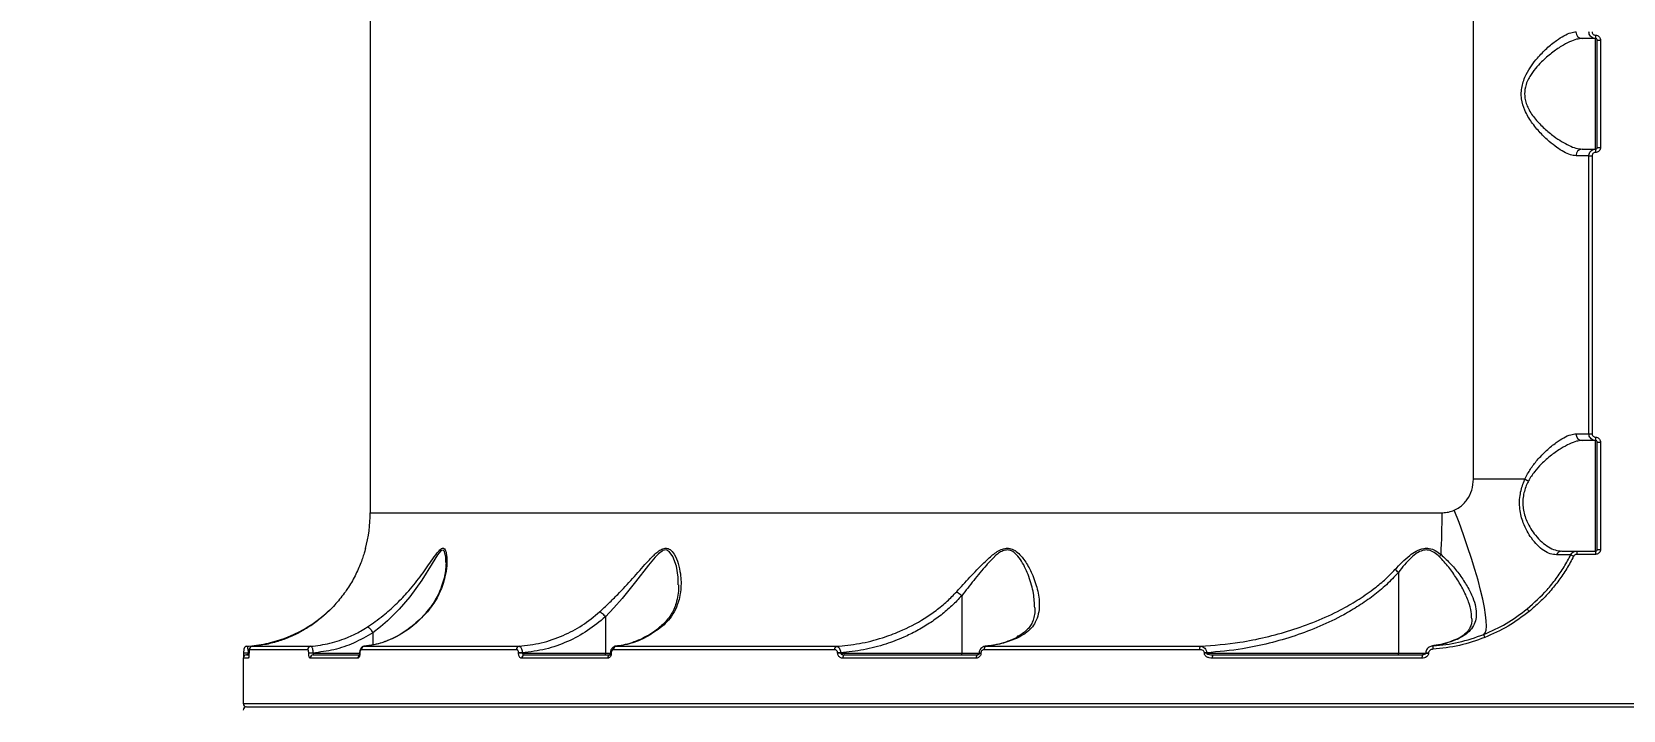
# Model space of a CAD drawing. Header units: millimetres. Extents: x -8422 to 28150, y -6982 to 5510.
# Drawn here: x 16867.3 to 17342.7, y -342.5 to -140 of the extents above; entities that cross this region are included whole.
import ezdxf

# ---------------------------------------------------------------- set-up
doc = ezdxf.new("R2010")
doc.units = ezdxf.units.MM
for name, color, linetype in [('DIKOM_ОБЪЕКТ', 7, 'Continuous'), ('DIKOM_РАЗМЕР_ЗОНА', 7, 'Continuous'), ('DIKOM_РАЗМЕР_ОБЪЕКТА', 7, 'Continuous')]:
    doc.layers.add(name, color=color, linetype=linetype)
doc.styles.add('style1', font='arial.ttf', dxfattribs={"width": 0.8})
doc.dimstyles.new('1-50', dxfattribs={"dimtxt": 300, "dimasz": 200, "dimexe": 100, "dimexo": 0, "dimgap": 100, "dimtad": 1, "dimdec": 0, "dimtxsty": 'style1', "dimcen": 0, "dimclrd": 7, "dimclre": 7, "dimadec": 1, "dimazin": 2, "dimtfac": 1, "dimtdec": 0, "dimtmove": 1, "dimatfit": 3, "dimfxl": 0, "dimlwd": 25, "dimlwe": 18, "dimarcsym": 0})

# ---------------------------------------------------------------- blocks, each defined once
blk = doc.blocks.new('*D15')
at = {"layer": 'Defpoints', "color": 0, "transparency": 16777216}
for p in [(19380.28, 3651.45), (27070.13, 3651.45), (15204.41, -3115.19)]:
    blk.add_point(p, dxfattribs=at)
at = {"layer": 'DIKOM_РАЗМЕР_ОБЪЕКТА', "color": 7, "lineweight": 18, "transparency": 16777216}
for p, q in [((19380.28, 3651.45), (27170.13, 3651.45)), ((15204.41, -3115.19), (27170.13, -3115.19))]:
    blk.add_line(p, q, dxfattribs=at)
at = {"layer": 'DIKOM_РАЗМЕР_ОБЪЕКТА', "color": 7, "lineweight": 25, "transparency": 16777216}
blk.add_line((27070.13, -2915.19), (27070.13, 3451.45), dxfattribs=at)
at = {"layer": 'DIKOM_РАЗМЕР_ОБЪЕКТА', "color": 7, "transparency": 16777216}
for points in [[(27036.8, 3451.45), (27103.47, 3451.45), (27070.13, 3651.45)], [(27036.8, -2915.19), (27103.47, -2915.19), (27070.13, -3115.19)]]:
    blk.add_solid(points, dxfattribs=at)
at = {"layer": 'DIKOM_РАЗМЕР_ОБЪЕКТА', "color": 0, "transparency": 16777216, "insert": (26816.96, -135.25), "char_height": 300, "attachment_point": 5, "rotation": 90, "style": 'style1'}
blk.add_mtext('6750', dxfattribs=at)
blk = doc.blocks.new('*D16')
at = {"layer": 'Defpoints', "color": 0, "transparency": 16777216}
for p in [(12490, 1387.95), (23986.61, 1004.03), (12490, -5796.5)]:
    blk.add_point(p, dxfattribs=at)
at = {"layer": 'DIKOM_РАЗМЕР_ОБЪЕКТА', "color": 7, "lineweight": 18, "transparency": 16777216}
for p, q in [((12490, 1387.95), (12490, -5896.5)), ((23986.61, 1004.03), (23986.61, -5896.5))]:
    blk.add_line(p, q, dxfattribs=at)
at = {"layer": 'DIKOM_РАЗМЕР_ОБЪЕКТА', "color": 7, "lineweight": 25, "transparency": 16777216}
blk.add_line((23786.61, -5796.5), (12690, -5796.5), dxfattribs=at)
at = {"layer": 'DIKOM_РАЗМЕР_ОБЪЕКТА', "color": 7, "transparency": 16777216}
for points in [[(12690, -5763.17), (12690, -5829.83), (12490, -5796.5)], [(23786.61, -5763.17), (23786.61, -5829.83), (23986.61, -5796.5)]]:
    blk.add_solid(points, dxfattribs=at)
at = {"layer": 'DIKOM_РАЗМЕР_ОБЪЕКТА', "color": 0, "transparency": 16777216, "insert": (18238.3, -5543.33), "char_height": 300, "attachment_point": 5, "style": 'style1'}
blk.add_mtext('11500', dxfattribs=at)
blk = doc.blocks.new('*D14')
at = {"layer": 'Defpoints', "color": 0, "transparency": 16777216}
for p in [(20684.73, 5148.63), (28049.7, 5148.63), (14575.76, -5055.5)]:
    blk.add_point(p, dxfattribs=at)
at = {"layer": 'DIKOM_РАЗМЕР_ЗОНА', "color": 7, "lineweight": 18, "transparency": 16777216}
for p, q in [((20684.73, 5148.63), (28149.7, 5148.63)), ((14575.76, -5055.5), (28149.7, -5055.5))]:
    blk.add_line(p, q, dxfattribs=at)
at = {"layer": 'DIKOM_РАЗМЕР_ЗОНА', "color": 7, "lineweight": 25, "transparency": 16777216}
blk.add_line((28049.7, -4855.5), (28049.7, 4948.63), dxfattribs=at)
at = {"layer": 'DIKOM_РАЗМЕР_ЗОНА', "color": 7, "transparency": 16777216}
for points in [[(28016.36, 4948.63), (28083.03, 4948.63), (28049.7, 5148.63)], [(28016.36, -4855.5), (28083.03, -4855.5), (28049.7, -5055.5)]]:
    blk.add_solid(points, dxfattribs=at)
at = {"layer": 'DIKOM_РАЗМЕР_ЗОНА', "color": 0, "transparency": 16777216, "insert": (27796.52, -63.59), "char_height": 300, "attachment_point": 5, "rotation": 90, "style": 'style1'}
blk.add_mtext('10200', dxfattribs=at)
blk = doc.blocks.new('*D13')
at = {"layer": 'Defpoints', "color": 0, "transparency": 16777216}
for p in [(10490, 1785.06), (25983.09, 460.53), (10490, -6882.5)]:
    blk.add_point(p, dxfattribs=at)
at = {"layer": 'DIKOM_РАЗМЕР_ЗОНА', "color": 7, "lineweight": 18, "transparency": 16777216}
for p, q in [((10490, 1785.06), (10490, -6982.5)), ((25983.09, 460.53), (25983.09, -6982.5))]:
    blk.add_line(p, q, dxfattribs=at)
at = {"layer": 'DIKOM_РАЗМЕР_ЗОНА', "color": 7, "lineweight": 25, "transparency": 16777216}
blk.add_line((25783.09, -6882.5), (10690, -6882.5), dxfattribs=at)
at = {"layer": 'DIKOM_РАЗМЕР_ЗОНА', "color": 7, "transparency": 16777216}
for points in [[(10690, -6849.17), (10690, -6915.83), (10490, -6882.5)], [(25783.09, -6849.17), (25783.09, -6915.83), (25983.09, -6882.5)]]:
    blk.add_solid(points, dxfattribs=at)
at = {"layer": 'DIKOM_РАЗМЕР_ЗОНА', "color": 0, "transparency": 16777216, "insert": (18236.55, -6629.33), "char_height": 300, "attachment_point": 5, "style": 'style1'}
blk.add_mtext('15500', dxfattribs=at)

msp = doc.modelspace()

# ---------------------------------------------------------------- linework, layer by layer
at = {"layer": 'DIKOM_ОБЪЕКТ', "color": 7, "linetype": 'Continuous', "lineweight": 15}
for p, q in [((16968.42, 86.5), (16968.42, -283.6)), ((17297.92, -273.55), (17297.92, 76.45)), ((17334.42, -142.05), (17330.37, -142.05)), ((17334.42, -175.05), (17334.42, -142.05)), ((17334.92, -142.55), (17335.89, -142.55)), ((17334.92, -174.55), (17334.92, -142.55)), ((17335.89, -142.55), (17335.89, -174.55)), ((17330.37, -175.05), (17334.42, -175.05)), ((17334.92, -174.55), (17335.89, -174.55)), ((17332.42, -177.05), (17328.57, -177.05)), ((17332.42, -177.05), (17333.38, -177.05)), ((17332.42, -260.05), (17332.42, -177.05)), ((17333.38, -177.05), (17333.38, -260.05)), ((17328.57, -260.05), (17332.42, -260.05)), ((17332.42, -260.05), (17333.38, -260.05)), ((17334.42, -262.05), (17330.37, -262.05)), ((17334.42, -295.05), (17334.42, -262.05)), ((17334.92, -262.55), (17335.89, -262.55)), ((17334.92, -294.55), (17334.92, -262.55)), ((17335.89, -262.55), (17335.89, -294.55)), ((17313.33, -273.55), (17297.92, -273.55)), ((16968.42, -283.6), (17288.58, -283.6)), ((17334.92, -294.55), (17335.89, -294.55)), ((16990.98, -298.42), (16990.98, -297.99)), ((17334.38, -296.05), (17328.76, -296.05)), ((17328.81, -295.05), (17334.42, -295.05)), ((17275.51, -301.43), (17275.51, -325.55)), ((17145.07, -308.39), (17145.07, -325.55)), ((17038.65, -314.66), (17038.65, -325.55)), ((16969.19, -319.43), (16969.19, -323.06)), ((17292.27, -321.65), (17292.25, -321.66)), ((16930.42, -327.05), (16930.42, -340.55)), ((16932.02, -327.05), (16930.42, -327.05)), ((16930.59, -325.51), (16930.59, -325.55)), ((16931.93, -325.51), (16930.59, -325.51)), ((16931.93, -325.55), (16930.59, -325.55)), ((16931.42, -326.05), (16932.03, -326.05)), ((16932.18, -325.48), (16931.93, -325.51)), ((16931.93, -325.51), (16931.93, -325.55)), ((16931.93, -325.55), (16932.18, -325.55)), ((16932.18, -325.44), (16932.18, -325.55)), ((16932.18, -325.44), (16932.19, -325.44)), ((16932.18, -325.55), (16932.19, -325.55)), ((16932.19, -325.44), (16932.19, -325.55)), ((16949.73, -324.49), (16932.3, -324.49)), ((16933.22, -323.49), (16950.61, -323.49)), ((16950.03, -325.55), (16950.03, -325.49)), ((16951.31, -325.49), (16950.03, -325.49)), ((16951.31, -325.55), (16950.03, -325.55)), ((16964.69, -327.05), (16950.48, -327.05)), ((16951.31, -325.49), (16951.31, -325.55)), ((16951.31, -325.55), (16965.23, -325.55)), ((16951.44, -326.05), (16965.06, -326.05)), ((16965.23, -325.47), (16965.23, -325.55)), ((16965.23, -325.47), (16965.23, -325.47)), ((16965.23, -325.47), (16965.31, -325.47)), ((16965.23, -325.55), (16965.31, -325.55)), ((16965.31, -325.47), (16965.31, -325.55)), ((17012.11, -324.49), (16965.72, -324.49)), ((16966.57, -323.49), (17012.86, -323.49)), ((17012.72, -325.55), (17012.72, -325.47)), ((17013.85, -325.47), (17012.72, -325.47)), ((17013.85, -325.55), (17012.72, -325.55)), ((17039.38, -327.05), (17013.66, -327.05)), ((17013.85, -325.47), (17013.85, -325.55)), ((17013.85, -325.55), (17038.65, -325.55)), ((17014.46, -326.05), (17040.12, -326.05)), ((17038.65, -325.55), (17040.13, -325.55)), ((17040.13, -325.49), (17040.13, -325.55)), ((17040.13, -325.49), (17040.39, -325.49)), ((17040.13, -325.55), (17040.39, -325.55)), ((17040.39, -325.49), (17040.39, -325.55)), ((17107.05, -324.49), (17041.07, -324.49)), ((17041.76, -323.49), (17107.59, -323.49)), ((17108.02, -325.55), (17108.02, -325.44)), ((17108.92, -325.44), (17108.02, -325.44)), ((17108.92, -325.55), (17108.02, -325.55)), ((17108.92, -325.44), (17108.92, -325.55)), ((17108.92, -325.55), (17145.07, -325.55)), ((17149.4, -327.05), (17109.54, -327.05)), ((17110.11, -326.05), (17149.88, -326.05)), ((17145.07, -325.55), (17150.29, -325.55)), ((17150.29, -325.51), (17150.29, -325.55)), ((17150.29, -325.51), (17150.82, -325.51)), ((17150.29, -325.55), (17150.82, -325.55)), ((17150.82, -325.51), (17150.82, -325.55)), ((17216.11, -324.49), (17151.79, -324.49)), ((17152.52, -323.42), (17152.09, -323.46)), ((17152.23, -323.49), (17216.41, -323.49)), ((17217.57, -325.55), (17217.57, -325.43)), ((17218.22, -325.43), (17217.57, -325.43)), ((17218.22, -325.55), (17217.57, -325.55)), ((17218.22, -325.43), (17218.22, -325.55)), ((17218.22, -325.55), (17275.51, -325.55)), ((17282.58, -327.05), (17219.91, -327.05)), ((17220.22, -326.05), (17282.74, -326.05)), ((17275.51, -325.55), (17283.68, -325.55)), ((17283.68, -325.45), (17283.68, -325.55)), ((17283.68, -325.45), (17284.52, -325.45)), ((17283.68, -325.55), (17284.52, -325.55)), ((17284.52, -325.45), (17284.52, -325.55)), ((16930.42, -340.55), (17349.42, -340.55)), ((16931.42, -341.55), (17349.42, -341.55))]:
    msp.add_line(p, q, dxfattribs=at)
at = {"layer": 'DIKOM_ОБЪЕКТ', "color": 7, "linetype": 'Continuous', "lineweight": 15, "flags": 128}
for points in [[(17301.04, -319.94), (17301.45, -319.46), (17301.72, -318.62), (17301.83, -317.43), (17301.78, -315.9), (17301.58, -314.04), (17301.23, -311.87), (17300.73, -309.41), (17300.08, -306.7), (17299.3, -303.74), (17298.38, -300.58), (17297.35, -297.25), (17296.2, -293.77), (17294.96, -290.19), (17293.62, -286.53), (17292.22, -282.84)], [(16990.98, -297.99), (16990.98, -296.89), (16990.62, -295.23), (16990.22, -294.76), (16989.68, -294.85), (16989.67, -294.86), (16989.48, -295), (16988.5, -296.21), (16986.9, -298.8), (16983.81, -303.73), (16980.2, -308.74), (16977.06, -312.4), (16973.6, -315.84), (16971.42, -317.71), (16969.19, -319.42), (16969.19, -319.43), (16969.19, -319.43)], [(17060.39, -305.11), (17060.39, -302.81), (17059.88, -299.59), (17058.83, -296.63), (17057.74, -295.15), (17056.77, -294.73), (17055.84, -294.91), (17055.58, -295.04), (17054.51, -295.83), (17053.48, -296.88), (17051.5, -299.27), (17047.66, -304.22), (17043.62, -309.2), (17041.17, -311.99), (17038.65, -314.66), (17038.65, -314.66), (17038.65, -314.66)], [(17292.6, -321.59), (17292.35, -321.62), (17292.27, -321.65)], [(17038.82, -326.05), (17038.78, -326.04), (17038.75, -326.01), (17038.72, -325.96), (17038.7, -325.9), (17038.68, -325.82), (17038.66, -325.74), (17038.66, -325.64), (17038.65, -325.55)], [(17110.11, -326.05), (17110, -326.07), (17109.89, -326.12), (17109.79, -326.22), (17109.71, -326.34), (17109.63, -326.49), (17109.58, -326.66), (17109.55, -326.85), (17109.54, -327.05)], [(17145.23, -326.05), (17145.2, -326.04), (17145.17, -326.01), (17145.14, -325.96), (17145.12, -325.9), (17145.1, -325.82), (17145.08, -325.74), (17145.07, -325.64), (17145.07, -325.55)], [(17149.88, -326.05), (17149.79, -326.07), (17149.7, -326.12), (17149.61, -326.22), (17149.54, -326.34), (17149.48, -326.49), (17149.44, -326.66), (17149.41, -326.85), (17149.4, -327.05)], [(17220.22, -326.05), (17220.16, -326.07), (17220.1, -326.12), (17220.05, -326.22), (17220, -326.34), (17219.96, -326.49), (17219.93, -326.66), (17219.92, -326.85), (17219.91, -327.05)], [(17275.67, -326.05), (17275.64, -326.04), (17275.61, -326.01), (17275.58, -325.96), (17275.55, -325.9), (17275.53, -325.82), (17275.52, -325.74), (17275.51, -325.64), (17275.51, -325.55)]]:
    msp.add_lwpolyline(points, dxfattribs=at)
at = {"layer": 'DIKOM_ОБЪЕКТ', "color": 7, "linetype": 'Continuous', "lineweight": 15}
for centre, radius, start, end in [((17330.47, -140.14), 1.91, 177.2476, 266.9555), ((17340.96, -141.29), 6.58, 177.8392, 186.5571), ((17330.47, -176.95), 1.91, 93.0445, 182.7524), ((17340.97, -175.8), 6.59, 173.4447, 182.159), ((17330.47, -260.14), 1.91, 177.2476, 266.9555), ((17340.97, -261.29), 6.59, 177.8404, 186.5559), ((17317.27, -267.21), 7.47, 238.1359, 247.1764), ((16928.42, -283.6), 40, 344.5152, 0), ((17052.32, -283.72), 236.26, 357.0021, 0.0295), ((17292.72, -300.27), 6.13, 136.7628, 144.323), ((17324.38, -296.81), 1.76, 91.8289, 158.8675), ((17331.97, -287.98), 9.54, 238.8109, 244.5303), ((17333.66, -295.8), 4.9, 171.1789, 182.8981), ((17340.97, -295.8), 6.59, 173.4441, 182.1596), ((17269.53, -307.57), 8.57, 45.7184, 54.5966), ((17317.13, -310.7), 3.55, 207.4436, 222.813), ((17303.41, -319.78), 2.38, 183.7629, 207.0984), ((16931.42, -327.05), 1, 90, 180), ((16933.02, -327.05), 1, 153.2131, 180.0264), ((16933.29, -324.48), 0.998, 94.3294, 180.1222), ((16950.71, -324.47), 0.982, 95.6795, 181.1947), ((16951.46, -327.02), 0.977, 91.4286, 181.3767), ((16965.71, -327.04), 1.03, 127.6922, 180.6506), ((16966.69, -324.45), 0.968, 97.0333, 182.151), ((17013.04, -324.41), 0.937, 101.5192, 184.8506), ((17014.57, -326.96), 0.917, 96.9655, 185.5917), ((17040.32, -326.95), 0.947, 110.9649, 185.9473), ((17041.99, -324.38), 0.925, 104.8188, 186.4028), ((17107.97, -324.34), 0.928, 114.0886, 189.2969), ((17152.74, -324.31), 0.971, 122.168, 190.3909), ((17217.26, -324.28), 1.16, 136.8783, 190.0225), ((17284.24, -326.8), 1.68, 153.3364, 188.3264), ((17287.75, -324.02), 1.97, 160.8556, 190.2126), ((16931.42, -340.55), 1, 180, 270), ((16931.42, -342.55), 1, 90, 180)]:
    msp.add_arc(centre, radius, start, end, dxfattribs=at)
for points, knots in [([(17328.57, -177.05), (17328.02, -176.99), (17326.91, -176.86), (17324.94, -175.94), (17322.81, -174.58), (17320.44, -172.71), (17317.86, -170.25), (17315.29, -167.17), (17313.25, -163.76), (17312.3, -160.65), (17312.17, -158.2), (17312.39, -156.33), (17312.91, -154.49), (17313.83, -152.38), (17315.21, -150.12), (17317.29, -147.48), (17319.86, -144.88), (17322.56, -142.67), (17324.99, -141.12), (17326.97, -140.21), (17328.07, -140.1), (17328.57, -140.05)], [0, 0, 0, 0, 0.054582, 0.11103, 0.165946, 0.222013, 0.289071, 0.35796, 0.422673, 0.477404, 0.504749, 0.5331, 0.562353, 0.592382, 0.639889, 0.688584, 0.759284, 0.832059, 0.890161, 0.949868, 1, 1, 1, 1]), ([(17330.37, -142.05), (17329.85, -142.09), (17328.71, -142.2), (17326.63, -143), (17324.12, -144.35), (17321.27, -146.32), (17318.6, -148.62), (17316.38, -150.99), (17314.93, -152.99), (17313.95, -154.89), (17313.29, -156.83), (17313.15, -158.56), (17313.34, -160.18), (17313.67, -161.46), (17314.61, -163.65), (17316.45, -166.25), (17319.13, -168.98), (17321.81, -171.16), (17324.31, -172.84), (17326.52, -174.04), (17328.61, -174.87), (17329.78, -174.99), (17330.37, -175.05)], [0, 0, 0, 0, 0.050714, 0.109915, 0.170724, 0.242653, 0.316474, 0.36375, 0.411988, 0.440048, 0.46886, 0.510101, 0.521087, 0.546819, 0.573409, 0.636933, 0.704612, 0.774151, 0.830252, 0.887331, 0.94288, 1, 1, 1, 1]), ([(17334.42, -142.05), (17334.27, -142.04), (17333.9, -142.01), (17333.34, -141.77), (17332.83, -141.32), (17332.49, -140.72), (17332.44, -140.27), (17332.42, -140.05)], [0, 0, 0, 0, 0.141741, 0.356409, 0.570949, 0.785469, 1, 1, 1, 1]), ([(17333.38, -140.05), (17333.39, -140.16), (17333.42, -140.38), (17333.59, -140.68), (17333.84, -140.91), (17334.12, -141.03), (17334.31, -141.04), (17334.38, -141.05)], [0, 0, 0, 0, 0.214264, 0.428592, 0.64319, 0.858075, 1, 1, 1, 1]), ([(17334.38, -141.05), (17334.5, -141.05), (17334.78, -141.07), (17335.2, -141.25), (17335.58, -141.59), (17335.84, -142.04), (17335.87, -142.38), (17335.89, -142.55)], [0, 0, 0, 0, 0.141914, 0.356726, 0.57135, 0.785732, 1, 1, 1, 1]), ([(17334.92, -142.55), (17334.92, -142.49), (17334.91, -142.38), (17334.82, -142.23), (17334.69, -142.12), (17334.55, -142.06), (17334.46, -142.05), (17334.42, -142.05)], [0, 0, 0, 0, 0.213891, 0.428216, 0.642946, 0.858085, 1, 1, 1, 1]), ([(17332.42, -177.05), (17332.43, -176.9), (17332.46, -176.53), (17332.7, -175.97), (17333.15, -175.46), (17333.75, -175.11), (17334.2, -175.07), (17334.42, -175.05)], [0, 0, 0, 0, 0.140704, 0.355417, 0.570262, 0.785113, 1, 1, 1, 1]), ([(17335.89, -174.55), (17335.88, -174.66), (17335.86, -174.94), (17335.68, -175.36), (17335.34, -175.74), (17334.89, -176), (17334.55, -176.03), (17334.38, -176.05)], [0, 0, 0, 0, 0.140588, 0.355057, 0.569828, 0.784839, 1, 1, 1, 1]), ([(17334.42, -175.05), (17334.48, -175.04), (17334.59, -175.03), (17334.74, -174.94), (17334.85, -174.82), (17334.91, -174.68), (17334.92, -174.58), (17334.92, -174.55)], [0, 0, 0, 0, 0.215362, 0.430469, 0.645367, 0.85959, 1, 1, 1, 1]), ([(17334.38, -176.05), (17334.27, -176.06), (17334.05, -176.08), (17333.75, -176.25), (17333.52, -176.51), (17333.4, -176.79), (17333.39, -176.97), (17333.38, -177.05)], [0, 0, 0, 0, 0.215086, 0.430079, 0.644977, 0.859474, 1, 1, 1, 1]), ([(17313.33, -273.55), (17313.85, -272.52), (17314.9, -270.47), (17317.17, -267.63), (17319.79, -264.92), (17322.51, -262.7), (17324.93, -261.15), (17326.95, -260.22), (17328.05, -260.1), (17328.57, -260.05)], [0, 0, 0, 0, 0.128151, 0.256738, 0.426814, 0.596878, 0.737309, 0.877571, 1, 1, 1, 1]), ([(17334.42, -262.05), (17334.27, -262.04), (17333.9, -262.01), (17333.34, -261.77), (17332.83, -261.32), (17332.49, -260.72), (17332.44, -260.27), (17332.42, -260.05)], [0, 0, 0, 0, 0.141741, 0.356409, 0.570949, 0.785469, 1, 1, 1, 1]), ([(17333.38, -260.05), (17333.39, -260.16), (17333.42, -260.38), (17333.59, -260.68), (17333.84, -260.91), (17334.12, -261.03), (17334.31, -261.04), (17334.38, -261.05)], [0, 0, 0, 0, 0.214264, 0.428592, 0.64319, 0.858075, 1, 1, 1, 1]), ([(17334.38, -261.05), (17334.5, -261.05), (17334.78, -261.07), (17335.2, -261.25), (17335.58, -261.59), (17335.84, -262.04), (17335.87, -262.38), (17335.89, -262.55)], [0, 0, 0, 0, 0.141913, 0.356723, 0.571311, 0.785734, 1, 1, 1, 1]), ([(17330.37, -262.05), (17329.83, -262.1), (17328.68, -262.2), (17326.57, -263.03), (17324.04, -264.4), (17321.19, -266.38), (17318.46, -268.76), (17316.07, -271.3), (17314.94, -273.15), (17314.37, -274.09)], [0, 0, 0, 0, 0.122709, 0.26246, 0.406016, 0.574925, 0.748262, 0.87237, 1, 1, 1, 1]), ([(17334.92, -262.55), (17334.92, -262.49), (17334.91, -262.38), (17334.82, -262.23), (17334.69, -262.12), (17334.55, -262.06), (17334.46, -262.05), (17334.42, -262.05)], [0, 0, 0, 0, 0.213891, 0.428216, 0.642946, 0.858085, 1, 1, 1, 1]), ([(17292.22, -282.84), (17292.74, -282.57), (17294.19, -281.82), (17296.12, -279.82), (17297.63, -276.87), (17297.82, -274.66), (17297.92, -273.55)], [0, 0, 0, 0, 0.15295, 0.428369, 0.711434, 1, 1, 1, 1]), ([(17322.73, -296.17), (17322.12, -296.11), (17320.87, -295.99), (17318.96, -294.98), (17317.05, -293.41), (17315.36, -291.41), (17313.91, -289.12), (17312.87, -286.9), (17312.15, -284.66), (17311.74, -282.51), (17311.64, -280.24), (17311.94, -277.39), (17312.63, -275.14), (17313.24, -273.76), (17313.33, -273.55)], [0, 0, 0, 0, 0.10848, 0.220218, 0.327645, 0.438307, 0.523803, 0.611506, 0.674511, 0.739085, 0.80277, 0.868894, 0.979734, 1, 1, 1, 1]), ([(17314.37, -274.09), (17314.28, -274.28), (17313.65, -275.54), (17312.95, -277.52), (17312.63, -280.03), (17312.68, -281.43), (17312.86, -282.86), (17313.18, -284.31), (17313.94, -286.37), (17315.05, -288.44), (17316.56, -290.55), (17318.35, -292.43), (17320.33, -293.9), (17322.35, -294.86), (17323.66, -294.98), (17324.32, -295.05)], [0, 0, 0, 0, 0.020103, 0.128726, 0.185273, 0.244008, 0.254864, 0.316796, 0.380592, 0.466421, 0.554633, 0.663825, 0.776165, 0.886558, 1, 1, 1, 1]), ([(17288.58, -283.6), (17288.63, -283.6), (17289.27, -283.59), (17290.53, -283.46), (17291.65, -283.05), (17292.22, -282.84)], [0, 0, 0, 0, 0.046779, 0.514255, 1, 1, 1, 1]), ([(16966.97, -294.27), (16966.98, -294.26), (16966.99, -294.23), (16966.76, -295.08), (16966.35, -296.42), (16965.55, -298.75), (16964.19, -301.92), (16962.47, -305.02), (16961.27, -306.76), (16960.97, -307.2)], [0, 0, 0, 0, 0.062294, 0.1625, 0.281569, 0.401156, 0.656106, 0.911256, 1, 1, 1, 1]), ([(16967.54, -317.72), (16968.34, -317.19), (16969.93, -316.12), (16972.8, -313.91), (16976.03, -311.06), (16979.79, -307.19), (16983.38, -302.74), (16986.27, -298.63), (16988.22, -295.77), (16989.21, -294.63), (16989.85, -294.21), (16990.34, -294.12), (16990.91, -294.74), (16991.32, -296.51), (16991.34, -299.34), (16990.74, -303.16), (16989.36, -307.33), (16987.4, -310.82), (16985.86, -312.68), (16985.46, -313.18)], [0, 0, 0, 0, 0.044465, 0.088959, 0.163522, 0.23821, 0.33674, 0.4352, 0.493494, 0.532079, 0.540153, 0.566505, 0.592685, 0.638218, 0.708342, 0.778712, 0.872454, 0.966034, 1, 1, 1, 1]), ([(17036.93, -313.18), (17037.84, -312.34), (17039.66, -310.67), (17042.99, -307.35), (17046.79, -303.22), (17050.33, -299.2), (17052.8, -296.55), (17054.31, -295.2), (17055.55, -294.38), (17056.85, -294.06), (17058.17, -294.6), (17059.45, -296.22), (17060.49, -298.77), (17061.22, -302.42), (17061.34, -306.61), (17060.47, -310.65), (17058.91, -313.87), (17057.27, -316.07), (17055.91, -317.26), (17055.39, -317.72)], [0, 0, 0, 0, 0.056789, 0.11362, 0.211835, 0.310027, 0.362024, 0.388777, 0.415391, 0.445792, 0.474154, 0.516854, 0.581, 0.645392, 0.742194, 0.838841, 0.900144, 0.96136, 1, 1, 1, 1]), ([(17143.57, -307.2), (17144.88, -305.77), (17147.54, -302.86), (17151.09, -299.08), (17153.83, -296.53), (17155.68, -295.17), (17157.17, -294.4), (17158.73, -294.09), (17160.34, -294.43), (17161.81, -295.42), (17163.12, -296.82), (17164.62, -298.92), (17166.33, -302.16), (17167.56, -305.72), (17168.15, -308.84), (17168.31, -311.32), (17168.05, -313.86), (17167.23, -316.19), (17165.9, -318.14), (17164.27, -319.62), (17162.86, -320.39), (17162.22, -320.73)], [0, 0, 0, 0, 0.091326, 0.184875, 0.239017, 0.266437, 0.294655, 0.321056, 0.347518, 0.383035, 0.418293, 0.453632, 0.526835, 0.62593, 0.677092, 0.728238, 0.790388, 0.85406, 0.904638, 0.956678, 1, 1, 1, 1]), ([(17274.49, -300.58), (17275.18, -299.84), (17276.55, -298.36), (17278.66, -296.46), (17280.8, -294.96), (17282.83, -294.16), (17284.85, -294.19), (17286.64, -294.86), (17287.7, -295.66), (17288.25, -296.07)], [0, 0, 0, 0, 0.18478, 0.36926, 0.509086, 0.652215, 0.750863, 0.870213, 1, 1, 1, 1]), ([(17287.74, -296.7), (17287.25, -296.27), (17286.34, -295.45), (17284.74, -294.72), (17283.02, -294.69), (17281.87, -295.18), (17280.62, -295.94), (17279.19, -297.13), (17277.33, -299.12), (17276.11, -300.66), (17275.51, -301.43)], [0, 0, 0, 0, 0.1298, 0.245129, 0.338466, 0.455785, 0.477231, 0.617725, 0.808688, 1, 1, 1, 1]), ([(17335.89, -294.55), (17335.88, -294.66), (17335.86, -294.94), (17335.68, -295.36), (17335.34, -295.74), (17334.89, -296), (17334.55, -296.03), (17334.38, -296.05)], [0, 0, 0, 0, 0.140588, 0.355057, 0.569828, 0.784839, 1, 1, 1, 1]), ([(17334.42, -295.05), (17334.48, -295.04), (17334.59, -295.03), (17334.74, -294.94), (17334.85, -294.82), (17334.91, -294.68), (17334.92, -294.58), (17334.92, -294.55)], [0, 0, 0, 0, 0.215362, 0.430469, 0.645367, 0.85959, 1, 1, 1, 1]), ([(16991.04, -297.99), (16991.04, -298.35), (16991.04, -299.27), (16990.88, -301), (16990.47, -303.18), (16989.75, -305.62), (16988.77, -307.97), (16987.55, -310.16), (16986.37, -311.9), (16985.48, -312.91), (16985.15, -313.29)], [0, 0, 0, 0, 0.073938, 0.193308, 0.337126, 0.489119, 0.647769, 0.786933, 0.919401, 1, 1, 1, 1]), ([(17166.88, -312.04), (17166.81, -310.6), (17166.68, -307.55), (17165.48, -303.57), (17164.19, -300.32), (17163.01, -298.04), (17161.61, -296.19), (17160.14, -294.98), (17158.69, -294.61), (17157.32, -294.94), (17156.07, -295.69), (17155.23, -296.39), (17153.99, -297.54), (17151.86, -299.88), (17148.66, -303.81), (17146.27, -306.86), (17145.07, -308.39)], [0, 0, 0, 0, 0.128952, 0.272152, 0.339267, 0.406421, 0.473, 0.520164, 0.554162, 0.588078, 0.62244, 0.657028, 0.662685, 0.7379, 0.86892, 1, 1, 1, 1]), ([(17297.4, -315.29), (17297.39, -314.61), (17297.36, -313), (17296.53, -310.14), (17295.06, -306.76), (17293, -303.28), (17290.63, -299.83), (17288.71, -297.75), (17287.74, -296.7)], [0, 0, 0, 0, 0.122539, 0.288594, 0.472829, 0.661339, 0.8291, 1, 1, 1, 1]), ([(17288.25, -296.07), (17289.28, -297.04), (17291.37, -299), (17293.94, -302.26), (17296.17, -305.59), (17297.77, -308.77), (17298.69, -311.71), (17298.89, -314.2), (17298.45, -316.39), (17297.45, -318.25), (17295.81, -319.89), (17294.08, -320.96), (17292.88, -321.47), (17292.6, -321.59)], [0, 0, 0, 0, 0.102482, 0.207516, 0.319134, 0.433515, 0.532418, 0.633982, 0.717306, 0.802897, 0.886318, 0.972929, 1, 1, 1, 1]), ([(17313.98, -312.33), (17316.04, -310.49), (17319.16, -307.71), (17322.66, -303.32), (17325.05, -299.83), (17326.37, -297.36), (17327.03, -296.14)], [0, 0, 0, 0, 0.395164, 0.598672, 0.802177, 1, 1, 1, 1]), ([(17327.86, -296.59), (17327.2, -297.84), (17325.86, -300.32), (17323.47, -303.82), (17320.8, -307.15), (17317.83, -310.28), (17315.63, -312.16), (17314.53, -313.11)], [0, 0, 0, 0, 0.197686, 0.395392, 0.593089, 0.796551, 1, 1, 1, 1]), ([(17327.03, -296.14), (17326.93, -296.14), (17326.73, -296.15), (17325.33, -296.16), (17323.85, -296.16), (17322.98, -296.17), (17322.73, -296.17)], [0, 0, 0, 0, 0.336234, 0.682235, 0.908789, 1, 1, 1, 1]), ([(17324.32, -295.05), (17325.17, -295.05), (17326.91, -295.05), (17328.48, -295.05), (17328.7, -295.05), (17328.81, -295.05)], [0, 0, 0, 0, 0.31752, 0.653918, 1, 1, 1, 1]), ([(17327.03, -296.14), (17327.05, -296.09), (17327.19, -295.84), (17327.54, -295.46), (17328.13, -295.11), (17328.58, -295.07), (17328.81, -295.05)], [0, 0, 0, 0, 0.08061, 0.387049, 0.693523, 1, 1, 1, 1]), ([(17328.76, -296.05), (17328.65, -296.06), (17328.42, -296.08), (17328.12, -296.25), (17327.95, -296.44), (17327.88, -296.57), (17327.86, -296.59)], [0, 0, 0, 0, 0.306742, 0.613325, 0.919489, 1, 1, 1, 1]), ([(17216.41, -323.49), (17220.34, -323.18), (17226.87, -322.67), (17235.85, -320.85), (17243.45, -318.78), (17250.95, -316.09), (17257.56, -313.04), (17263.24, -309.82), (17267.63, -306.82), (17271.41, -303.75), (17273.46, -301.64), (17274.49, -300.58)], [0, 0, 0, 0, 0.186751, 0.30973, 0.432704, 0.558513, 0.684285, 0.774009, 0.864309, 0.931894, 1, 1, 1, 1]), ([(17275.51, -301.43), (17274.34, -302.69), (17272, -305.2), (17267.99, -308.47), (17263.72, -311.45), (17258.42, -314.57), (17252.09, -317.62), (17244.63, -320.45), (17236.92, -322.67), (17228.1, -324.54), (17221.82, -325.1), (17218.22, -325.43)], [0, 0, 0, 0, 0.079268, 0.158593, 0.24059, 0.322608, 0.447233, 0.571895, 0.699862, 0.827838, 1, 1, 1, 1]), ([(16960.97, -307.2), (16960.05, -308.41), (16958.21, -310.84), (16955.13, -313.89), (16951.89, -316.53), (16948.5, -318.73), (16944.94, -320.55), (16941.24, -321.96), (16937.31, -323.02), (16934.62, -323.33), (16933.22, -323.49)], [0, 0, 0, 0, 0.123683, 0.248893, 0.368955, 0.490741, 0.612545, 0.738054, 0.86357, 1, 1, 1, 1]), ([(17060.48, -305.13), (17060.49, -305.32), (17060.53, -306.38), (17060.33, -308.22), (17059.84, -310.47), (17059.12, -312.45), (17058.18, -314.18), (17056.95, -315.8), (17055.82, -317.01), (17055.01, -317.62), (17054.81, -317.78)], [0, 0, 0, 0, 0.040485, 0.220156, 0.391131, 0.534152, 0.670331, 0.814409, 0.953263, 1, 1, 1, 1]), ([(17107.59, -323.49), (17109.9, -323.27), (17114.56, -322.82), (17120.91, -321.19), (17127.45, -318.78), (17132.82, -315.99), (17137.45, -312.81), (17140.7, -310.16), (17142.63, -308.17), (17143.57, -307.2)], [0, 0, 0, 0, 0.173877, 0.350141, 0.488063, 0.692278, 0.797116, 0.90194, 1, 1, 1, 1]), ([(17145.07, -308.38), (17144.12, -309.39), (17142.18, -311.45), (17138.93, -314.19), (17135.42, -316.7), (17131.68, -318.91), (17127.36, -321.03), (17122.08, -323.02), (17115.78, -324.7), (17111.21, -325.19), (17108.92, -325.44)], [0, 0, 0, 0, 0.099967, 0.203611, 0.307264, 0.413844, 0.52043, 0.660177, 0.828973, 1, 1, 1, 1]), ([(17143.57, -307.2), (17143.61, -307.23), (17143.77, -307.32), (17144.1, -307.55), (17144.58, -307.92), (17144.91, -308.23), (17145.07, -308.38)], [0, 0, 0, 0, 0.107493, 0.349439, 0.674748, 1, 1, 1, 1]), ([(17145.07, -308.39), (17145.07, -308.39), (17145.07, -308.39), (17145.07, -308.38), (17145.07, -308.38), (17145.07, -308.38)], [0, 0, 0, 0, 0.42785, 0.784549, 1, 1, 1, 1]), ([(16943.67, -320.73), (16944.26, -320.49), (16945.71, -319.89), (16948.04, -318.73), (16950.86, -317.06), (16953.7, -315.03), (16955.47, -313.38), (16956.3, -312.61)], [0, 0, 0, 0, 0.130943, 0.319199, 0.507583, 0.769407, 1, 1, 1, 1]), ([(16985.46, -313.18), (16984.2, -314.5), (16981.66, -317.18), (16977.78, -319.84), (16974.01, -321.71), (16970.44, -322.95), (16967.87, -323.31), (16966.57, -323.49)], [0, 0, 0, 0, 0.230866, 0.46718, 0.626573, 0.811991, 1, 1, 1, 1]), ([(16985.19, -313.34), (16984.53, -314.06), (16983.17, -315.55), (16980.93, -317.5), (16978.55, -319.23), (16976.09, -320.69), (16974.4, -321.42), (16973.58, -321.77)], [0, 0, 0, 0, 0.191873, 0.394108, 0.598203, 0.803912, 1, 1, 1, 1]), ([(16985.46, -313.18), (16985.41, -313.19), (16985.31, -313.23), (16985.24, -313.3), (16985.2, -313.35)], [0, 0, 0, 0, 0.393749, 1, 1, 1, 1]), ([(17012.86, -323.49), (17015.08, -323.22), (17019.58, -322.67), (17025.92, -320.44), (17031.84, -317.36), (17035.22, -314.58), (17036.93, -313.18)], [0, 0, 0, 0, 0.25361, 0.513976, 0.753977, 1, 1, 1, 1]), ([(17036.93, -313.18), (17036.97, -313.19), (17037.08, -313.24), (17037.33, -313.39), (17037.73, -313.69), (17038.21, -314.15), (17038.51, -314.49), (17038.65, -314.66)], [0, 0, 0, 0, 0.087318, 0.253654, 0.502443, 0.751218, 1, 1, 1, 1]), ([(17166.94, -312.01), (17166.93, -312.52), (17166.91, -313.68), (17166.56, -315.23), (17166.03, -316.67), (17165.28, -317.86), (17164.21, -318.97), (17162.98, -319.92), (17161.99, -320.44), (17161.55, -320.67)], [0, 0, 0, 0, 0.133246, 0.305595, 0.447635, 0.593801, 0.743249, 0.887245, 1, 1, 1, 1]), ([(17301.04, -319.94), (17303.31, -318.93), (17307.91, -316.89), (17311.94, -313.86), (17313.98, -312.33)], [0, 0, 0, 0, 0.494162, 1, 1, 1, 1]), ([(17314.53, -313.11), (17312.49, -314.64), (17308.37, -317.73), (17303.67, -319.81), (17301.29, -320.87)], [0, 0, 0, 0, 0.49418, 1, 1, 1, 1]), ([(16950.61, -323.49), (16952.54, -323.25), (16956.45, -322.76), (16961.42, -321.03), (16965.1, -319.24), (16966.87, -318.14), (16967.54, -317.72)], [0, 0, 0, 0, 0.324702, 0.657481, 0.869004, 1, 1, 1, 1]), ([(16967.54, -317.72), (16967.56, -317.72), (16967.61, -317.72), (16967.76, -317.77), (16968.04, -317.95), (16968.43, -318.34), (16968.84, -318.85), (16969.07, -319.23), (16969.19, -319.43)], [0, 0, 0, 0, 0.038097, 0.149194, 0.36191, 0.574597, 0.787314, 1, 1, 1, 1]), ([(17038.65, -314.66), (17036.92, -316.1), (17033.41, -319.02), (17027.35, -322.22), (17020.79, -324.57), (17016.19, -325.17), (17013.85, -325.47)], [0, 0, 0, 0, 0.24197, 0.490139, 0.741776, 1, 1, 1, 1]), ([(17038.65, -314.66), (17038.65, -314.66), (17038.65, -314.66), (17038.65, -314.66), (17038.65, -314.66), (17038.65, -314.66)], [0, 0, 0, 0, 0.365653, 0.910584, 1, 1, 1, 1]), ([(17054.86, -317.79), (17054.56, -318.05), (17053.51, -318.93), (17051.58, -320.15), (17049.11, -321.47), (17046.55, -322.47), (17044.06, -323.16), (17042.42, -323.36), (17041.66, -323.46)], [0, 0, 0, 0, 0.075738, 0.264264, 0.453963, 0.644419, 0.835168, 1, 1, 1, 1]), ([(17055.39, -317.72), (17054.04, -318.7), (17051.32, -320.68), (17047.29, -322.38), (17044.06, -323.21), (17042.35, -323.42), (17041.76, -323.49)], [0, 0, 0, 0, 0.318195, 0.64396, 0.875244, 1, 1, 1, 1]), ([(17055.39, -317.72), (17055.36, -317.72), (17055.26, -317.72), (17055.08, -317.75), (17054.98, -317.84), (17054.93, -317.88)], [0, 0, 0, 0, 0.143634, 0.562714, 1, 1, 1, 1]), ([(17297.43, -315.28), (17297.44, -315.46), (17297.47, -316.1), (17297.25, -317.07), (17296.79, -318.18), (17296.1, -319.14), (17295.18, -320.03), (17294.02, -320.81), (17293.02, -321.36), (17292.38, -321.59), (17292.24, -321.64)], [0, 0, 0, 0, 0.062291, 0.230815, 0.406276, 0.55342, 0.692271, 0.839984, 0.966877, 1, 1, 1, 1]), ([(16931.55, -323.49), (16933.47, -323.27), (16937.25, -322.84), (16941.26, -321.66), (16943.34, -320.86), (16943.67, -320.73)], [0, 0, 0, 0, 0.466519, 0.915, 1, 1, 1, 1]), ([(16943.67, -320.73), (16943.68, -320.73), (16943.74, -320.7), (16943.85, -320.7), (16943.97, -320.8), (16944, -320.83)], [0, 0, 0, 0, 0.096018, 0.775217, 1, 1, 1, 1]), ([(16969.19, -319.43), (16967.31, -320.52), (16963.61, -322.66), (16957.55, -324.71), (16953.41, -325.23), (16951.31, -325.49)], [0, 0, 0, 0, 0.340322, 0.666053, 1, 1, 1, 1]), ([(16973.58, -321.77), (16973.54, -321.79), (16972.64, -322.2), (16970.8, -322.73), (16968.49, -323.3), (16967.05, -323.42), (16966.53, -323.46)], [0, 0, 0, 0, 0.017822, 0.398345, 0.780802, 1, 1, 1, 1]), ([(16969.19, -319.43), (16969.19, -319.43), (16969.19, -319.43), (16969.19, -319.43), (16969.19, -319.43)], [0, 0, 0, 0, 0.611085, 1, 1, 1, 1]), ([(17162.22, -320.73), (17161.95, -320.86), (17160.24, -321.66), (17156.93, -322.84), (17153.81, -323.27), (17152.23, -323.49)], [0, 0, 0, 0, 0.08499, 0.533465, 1, 1, 1, 1]), ([(17161.69, -320.79), (17161.65, -320.81), (17160.75, -321.3), (17158.9, -322.01), (17156.13, -322.86), (17153.99, -323.32), (17152.78, -323.4), (17152.52, -323.42)], [0, 0, 0, 0, 0.011446, 0.310369, 0.611987, 0.915824, 1, 1, 1, 1]), ([(17162.22, -320.73), (17162.2, -320.73), (17162.04, -320.7), (17161.85, -320.69), (17161.72, -320.79), (17161.7, -320.81)], [0, 0, 0, 0, 0.103637, 0.836665, 1, 1, 1, 1]), ([(17292.25, -321.6), (17292.04, -321.69), (17290.93, -322.15), (17288.88, -322.76), (17286.91, -323.21), (17285.86, -323.32), (17285.73, -323.33)], [0, 0, 0, 0, 0.10112, 0.522, 0.944162, 1, 1, 1, 1]), ([(17301.29, -320.87), (17298.81, -321.75), (17293.78, -323.53), (17288.49, -324.09), (17285.82, -324.37)], [0, 0, 0, 0, 0.493844, 1, 1, 1, 1]), ([(17285.89, -323.38), (17288.45, -323.11), (17293.62, -322.56), (17298.55, -320.82), (17301.04, -319.94)], [0, 0, 0, 0, 0.49385, 1, 1, 1, 1]), ([(17292.6, -321.59), (17291.62, -321.96), (17289.42, -322.79), (17287.15, -323.17), (17285.89, -323.38)], [0, 0, 0, 0, 0.445129, 1, 1, 1, 1]), ([(16930.59, -325.55), (16930.59, -325.56), (16930.59, -325.74), (16930.59, -326.08), (16930.58, -326.42), (16930.58, -326.53), (16930.58, -326.55)], [0, 0, 0, 0, 0.03534, 0.477039, 0.927018, 1, 1, 1, 1]), ([(16931.54, -323.49), (16931.54, -323.49), (16931.41, -323.48), (16931.2, -323.57), (16930.96, -323.72), (16930.8, -323.91), (16930.7, -324.08), (16930.65, -324.23), (16930.63, -324.33), (16930.62, -324.42), (16930.61, -324.56), (16930.6, -324.78), (16930.59, -325.16), (16930.59, -325.4), (16930.59, -325.51)], [0, 0, 0, 0, 0.005572, 0.125534, 0.221524, 0.302519, 0.371009, 0.426537, 0.466855, 0.503639, 0.564686, 0.75238, 0.88801, 1, 1, 1, 1]), ([(16931.54, -323.49), (16931.54, -323.49), (16931.41, -323.48), (16931.2, -323.57), (16930.96, -323.72), (16930.8, -323.91), (16930.7, -324.08), (16930.65, -324.23), (16930.63, -324.33), (16930.62, -324.42), (16930.61, -324.56), (16930.6, -324.78), (16930.59, -325.16), (16930.59, -325.4), (16930.59, -325.51)], [0, 0, 0, 0, 0.005572, 0.125534, 0.221524, 0.302519, 0.371009, 0.426537, 0.466855, 0.503639, 0.564686, 0.75238, 0.88801, 1, 1, 1, 1]), ([(16931.55, -323.49), (16931.58, -323.5), (16931.65, -323.53), (16931.75, -323.83), (16931.83, -324.29), (16931.9, -324.87), (16931.92, -325.3), (16931.93, -325.51)], [0, 0, 0, 0, 0.184776, 0.398812, 0.601251, 0.799034, 1, 1, 1, 1]), ([(16931.93, -325.55), (16931.92, -325.59), (16931.92, -325.64), (16931.9, -325.75), (16931.85, -325.86), (16931.76, -325.97), (16931.66, -326.03), (16931.58, -326.04), (16931.55, -326.05)], [0, 0, 0, 0, 0.127101, 0.162567, 0.340308, 0.545328, 0.78308, 1, 1, 1, 1]), ([(16932.19, -325.55), (16932.19, -325.62), (16932.18, -325.86), (16932.17, -326.25), (16932.13, -326.66), (16932.08, -326.98), (16932.04, -327.02), (16932.02, -327.05)], [0, 0, 0, 0, 0.079625, 0.275701, 0.470738, 0.710526, 1, 1, 1, 1]), ([(16932.18, -325.64), (16932.18, -325.7), (16932.18, -325.9), (16932.16, -326.21), (16932.14, -326.49), (16932.12, -326.66), (16932.11, -326.67), (16932.11, -326.67)], [0, 0, 0, 0, 0.121465, 0.360467, 0.61949, 0.87172, 1, 1, 1, 1]), ([(16933.21, -323.49), (16933.21, -323.49), (16933.09, -323.48), (16932.87, -323.57), (16932.61, -323.73), (16932.44, -323.92), (16932.34, -324.12), (16932.27, -324.31), (16932.23, -324.55), (16932.2, -324.86), (16932.18, -325.23), (16932.18, -325.42), (16932.18, -325.48)], [0, 0, 0, 0, 0.000595, 0.130589, 0.234985, 0.326081, 0.409052, 0.491008, 0.606484, 0.797161, 0.933989, 1, 1, 1, 1]), ([(16932.3, -324.49), (16932.28, -324.5), (16932.25, -324.53), (16932.22, -324.74), (16932.2, -324.99), (16932.19, -325.24), (16932.19, -325.4), (16932.19, -325.44)], [0, 0, 0, 0, 0.302559, 0.534647, 0.725431, 0.917096, 1, 1, 1, 1]), ([(16950.03, -325.49), (16950.03, -325.42), (16950.02, -325.23), (16949.99, -324.95), (16949.92, -324.69), (16949.83, -324.52), (16949.76, -324.5), (16949.73, -324.49)], [0, 0, 0, 0, 0.142267, 0.357095, 0.571558, 0.785698, 1, 1, 1, 1]), ([(16950.48, -327.05), (16950.43, -327.03), (16950.33, -327), (16950.19, -326.74), (16950.09, -326.36), (16950.04, -325.94), (16950.03, -325.66), (16950.03, -325.55)], [0, 0, 0, 0, 0.215051, 0.430002, 0.644705, 0.859234, 1, 1, 1, 1]), ([(16950.61, -323.49), (16950.68, -323.51), (16950.82, -323.56), (16951.03, -323.9), (16951.19, -324.41), (16951.28, -324.97), (16951.3, -325.34), (16951.31, -325.49)], [0, 0, 0, 0, 0.214244, 0.428311, 0.642728, 0.857625, 1, 1, 1, 1]), ([(16951.31, -325.55), (16951.31, -325.58), (16951.31, -325.68), (16951.33, -325.82), (16951.36, -325.94), (16951.39, -326.03), (16951.42, -326.04), (16951.44, -326.05)], [0, 0, 0, 0, 0.140729, 0.355225, 0.569932, 0.784906, 1, 1, 1, 1]), ([(16965.31, -325.55), (16965.31, -325.63), (16965.3, -325.89), (16965.24, -326.31), (16965.1, -326.71), (16964.9, -326.99), (16964.76, -327.03), (16964.69, -327.05)], [0, 0, 0, 0, 0.10827, 0.32045, 0.543065, 0.771584, 1, 1, 1, 1]), ([(16965.23, -325.55), (16965.23, -325.61), (16965.23, -325.76), (16965.19, -325.98), (16965.15, -326.16), (16965.11, -326.26), (16965.11, -326.26), (16965.11, -326.26)], [0, 0, 0, 0, 0.162944, 0.428491, 0.654482, 0.845798, 1, 1, 1, 1]), ([(16966.53, -323.51), (16966.41, -323.53), (16966.16, -323.55), (16965.83, -323.78), (16965.55, -324.11), (16965.34, -324.58), (16965.22, -325.06), (16965.24, -325.39), (16965.25, -325.47)], [0, 0, 0, 0, 0.132846, 0.291484, 0.452873, 0.647929, 0.91366, 1, 1, 1, 1]), ([(16965.72, -324.49), (16965.68, -324.5), (16965.58, -324.52), (16965.45, -324.7), (16965.36, -324.97), (16965.32, -325.24), (16965.31, -325.41), (16965.31, -325.47)], [0, 0, 0, 0, 0.22881, 0.457851, 0.678557, 0.888384, 1, 1, 1, 1]), ([(17012.72, -325.47), (17012.71, -325.36), (17012.7, -325.14), (17012.6, -324.86), (17012.46, -324.64), (17012.29, -324.51), (17012.17, -324.49), (17012.11, -324.49)], [0, 0, 0, 0, 0.203951, 0.408038, 0.613525, 0.826515, 1, 1, 1, 1]), ([(17013.66, -327.05), (17013.58, -327.04), (17013.39, -327.01), (17013.12, -326.81), (17012.9, -326.47), (17012.75, -326.04), (17012.73, -325.71), (17012.72, -325.55)], [0, 0, 0, 0, 0.174203, 0.389597, 0.595813, 0.797917, 1, 1, 1, 1]), ([(17012.86, -323.49), (17012.94, -323.5), (17013.12, -323.54), (17013.39, -323.81), (17013.63, -324.25), (17013.8, -324.82), (17013.83, -325.25), (17013.85, -325.47)], [0, 0, 0, 0, 0.170029, 0.380815, 0.586721, 0.793108, 1, 1, 1, 1]), ([(17013.85, -325.55), (17013.86, -325.59), (17013.86, -325.65), (17013.9, -325.75), (17013.97, -325.86), (17014.12, -325.97), (17014.29, -326.04), (17014.41, -326.04), (17014.46, -326.05)], [0, 0, 0, 0, 0.144465, 0.175328, 0.36254, 0.571019, 0.804579, 1, 1, 1, 1]), ([(17040.39, -325.55), (17040.39, -325.66), (17040.38, -325.94), (17040.26, -326.36), (17040.03, -326.74), (17039.72, -327), (17039.49, -327.03), (17039.38, -327.05)], [0, 0, 0, 0, 0.14076, 0.355283, 0.569979, 0.784938, 1, 1, 1, 1]), ([(17040.13, -325.55), (17040.13, -325.6), (17040.13, -325.73), (17040.08, -325.89), (17040.03, -326.01), (17039.98, -326.08), (17039.98, -326.08), (17039.98, -326.08)], [0, 0, 0, 0, 0.182756, 0.409104, 0.611541, 0.803285, 1, 1, 1, 1]), ([(17041.67, -323.51), (17041.64, -323.51), (17041.42, -323.49), (17041.03, -323.68), (17040.59, -324.05), (17040.28, -324.59), (17040.12, -325.1), (17040.15, -325.42), (17040.15, -325.49)], [0, 0, 0, 0, 0.037322, 0.245574, 0.449145, 0.671164, 0.922301, 1, 1, 1, 1]), ([(17041.07, -324.49), (17041, -324.5), (17040.84, -324.52), (17040.64, -324.69), (17040.49, -324.95), (17040.41, -325.23), (17040.4, -325.42), (17040.39, -325.49)], [0, 0, 0, 0, 0.214249, 0.428446, 0.642911, 0.857721, 1, 1, 1, 1]), ([(17041.66, -323.46), (17041.54, -323.48), (17041.42, -323.51), (17041.3, -323.51), (17041.29, -323.51)], [0, 0, 0, 0, 0.968108, 1, 1, 1, 1]), ([(17108.02, -325.44), (17108.01, -325.35), (17107.99, -325.16), (17107.87, -324.91), (17107.68, -324.7), (17107.42, -324.54), (17107.2, -324.49), (17107.07, -324.49), (17107.05, -324.49)], [0, 0, 0, 0, 0.167357, 0.334495, 0.509166, 0.71308, 0.957753, 1, 1, 1, 1]), ([(17107.59, -323.49), (17107.61, -323.49), (17107.79, -323.5), (17108.09, -323.62), (17108.44, -323.95), (17108.69, -324.38), (17108.87, -324.88), (17108.9, -325.26), (17108.92, -325.44)], [0, 0, 0, 0, 0.039147, 0.268297, 0.46638, 0.643598, 0.819932, 1, 1, 1, 1]), ([(17109.54, -327.05), (17109.51, -327.05), (17109.3, -327.04), (17108.95, -326.96), (17108.54, -326.71), (17108.25, -326.37), (17108.05, -325.98), (17108.03, -325.69), (17108.02, -325.55)], [0, 0, 0, 0, 0.03928, 0.287257, 0.495242, 0.670997, 0.835335, 1, 1, 1, 1]), ([(17108.92, -325.55), (17108.92, -325.57), (17108.92, -325.62), (17108.98, -325.72), (17109.11, -325.83), (17109.34, -325.94), (17109.66, -326.02), (17109.93, -326.05), (17110.09, -326.05), (17110.11, -326.05)], [0, 0, 0, 0, 0.055245, 0.109749, 0.243623, 0.417552, 0.651786, 0.951937, 1, 1, 1, 1]), ([(17150.82, -325.55), (17150.81, -325.62), (17150.8, -325.87), (17150.67, -326.28), (17150.35, -326.7), (17149.9, -326.99), (17149.57, -327.03), (17149.4, -327.05)], [0, 0, 0, 0, 0.09312, 0.303878, 0.53018, 0.765206, 1, 1, 1, 1]), ([(17150.29, -325.55), (17150.29, -325.57), (17150.29, -325.64), (17150.26, -325.75), (17150.2, -325.87), (17150.11, -325.97), (17149.99, -326.04), (17149.92, -326.04), (17149.88, -326.04)], [0, 0, 0, 0, 0.067538, 0.185532, 0.324186, 0.501646, 0.745849, 1, 1, 1, 1]), ([(17152.11, -323.5), (17152.1, -323.5), (17151.84, -323.48), (17151.35, -323.68), (17150.76, -324.13), (17150.36, -324.79), (17150.32, -325.28), (17150.31, -325.51)], [0, 0, 0, 0, 0.015502, 0.261281, 0.513911, 0.77099, 1, 1, 1, 1]), ([(17151.79, -324.49), (17151.67, -324.5), (17151.45, -324.53), (17151.14, -324.72), (17150.92, -325.01), (17150.83, -325.29), (17150.82, -325.46), (17150.82, -325.51)], [0, 0, 0, 0, 0.233658, 0.467324, 0.695579, 0.908691, 1, 1, 1, 1]), ([(17217.57, -325.43), (17217.56, -325.35), (17217.54, -325.19), (17217.4, -324.95), (17217.12, -324.71), (17216.67, -324.52), (17216.3, -324.5), (17216.11, -324.49)], [0, 0, 0, 0, 0.120624, 0.240649, 0.41688, 0.694943, 1, 1, 1, 1]), ([(17216.41, -323.49), (17216.64, -323.52), (17217.1, -323.59), (17217.65, -324), (17217.99, -324.49), (17218.17, -324.96), (17218.2, -325.27), (17218.22, -325.43)], [0, 0, 0, 0, 0.270465, 0.53353, 0.718148, 0.855288, 1, 1, 1, 1]), ([(17219.91, -327.05), (17219.61, -327.03), (17219.02, -326.98), (17218.29, -326.68), (17217.84, -326.29), (17217.61, -325.92), (17217.58, -325.67), (17217.57, -325.55)], [0, 0, 0, 0, 0.304794, 0.587645, 0.766476, 0.882905, 1, 1, 1, 1]), ([(17218.22, -325.55), (17218.22, -325.56), (17218.22, -325.6), (17218.27, -325.67), (17218.41, -325.78), (17219.06, -326.01), (17219.7, -326.03), (17220.22, -326.05)], [0, 0, 0, 0, 0.023945, 0.053476, 0.107106, 0.279443, 1, 1, 1, 1]), ([(17284.52, -325.55), (17284.51, -325.66), (17284.49, -325.91), (17284.29, -326.3), (17283.9, -326.68), (17283.3, -326.98), (17282.83, -327.03), (17282.58, -327.05)], [0, 0, 0, 0, 0.120548, 0.278356, 0.470582, 0.720826, 1, 1, 1, 1]), ([(17283.66, -325.49), (17283.67, -325.5), (17283.68, -325.53), (17283.67, -325.58), (17283.65, -325.65), (17283.57, -325.77), (17283.37, -325.91), (17283.08, -326.03), (17282.84, -326.03), (17282.74, -326.03)], [0, 0, 0, 0, 0.041345, 0.075992, 0.12114, 0.224765, 0.421685, 0.731733, 1, 1, 1, 1]), ([(17285.74, -323.4), (17285.7, -323.4), (17285.35, -323.42), (17284.77, -323.66), (17284.13, -324.16), (17283.78, -324.78), (17283.64, -325.23), (17283.68, -325.45), (17283.68, -325.45)], [0, 0, 0, 0, 0.03751, 0.332088, 0.575152, 0.792421, 0.996425, 1, 1, 1, 1]), ([(17285.82, -324.37), (17285.65, -324.4), (17285.32, -324.45), (17284.92, -324.68), (17284.66, -324.96), (17284.54, -325.23), (17284.52, -325.39), (17284.52, -325.45)], [0, 0, 0, 0, 0.273479, 0.539341, 0.738618, 0.898918, 1, 1, 1, 1])]:
    msp.add_open_spline(points, degree=3, knots=knots, dxfattribs=at)

# ---------------------------------------------------------------- dimensions: what is measured, and where the dimension line sits
at = {"layer": 'DIKOM_РАЗМЕР_ЗОНА'}
dim = msp.add_linear_dim(base=(28049.7, 5148.63), p1=(14575.76, -5055.5), p2=(20684.73, 5148.63), angle=270, text='10200', dimstyle='1-50', override={"dimscale": 1, "dimtix": 0, "dimtofl": 1, "dimtmove": 1, "dimatfit": 3}, dxfattribs=at)
dim.commit()
dim.dimension.update_dxf_attribs({"geometry": '*D14', "text_midpoint": (28049.7, -63.59), "dimtype": 160})
dim = msp.add_linear_dim(base=(10490, -6882.5), p1=(25983.09, 460.53), p2=(10490, 1785.06), angle=180, text='15500', dimstyle='1-50', dxfattribs=at)
dim.commit()
dim.dimension.update_dxf_attribs({"geometry": '*D13', "text_midpoint": (18236.55, -6882.5), "dimtype": 160})
at = {"layer": 'DIKOM_РАЗМЕР_ОБЪЕКТА'}
dim = msp.add_linear_dim(base=(27070.13, 3651.45), p1=(15204.41, -3115.19), p2=(19380.28, 3651.45), angle=270, text='6750', dimstyle='1-50', override={"dimscale": 1, "dimtix": 0, "dimtofl": 1, "dimtmove": 1, "dimatfit": 3}, dxfattribs=at)
dim.commit()
dim.dimension.update_dxf_attribs({"geometry": '*D15', "text_midpoint": (27070.13, -135.25), "dimtype": 160})
dim = msp.add_linear_dim(base=(12490, -5796.5), p1=(23986.61, 1004.03), p2=(12490, 1387.95), angle=180, text='11500', dimstyle='1-50', dxfattribs=at)
dim.commit()
dim.dimension.update_dxf_attribs({"geometry": '*D16', "text_midpoint": (18238.3, -5796.5), "dimtype": 160})

doc.saveas('drawing.dxf')
